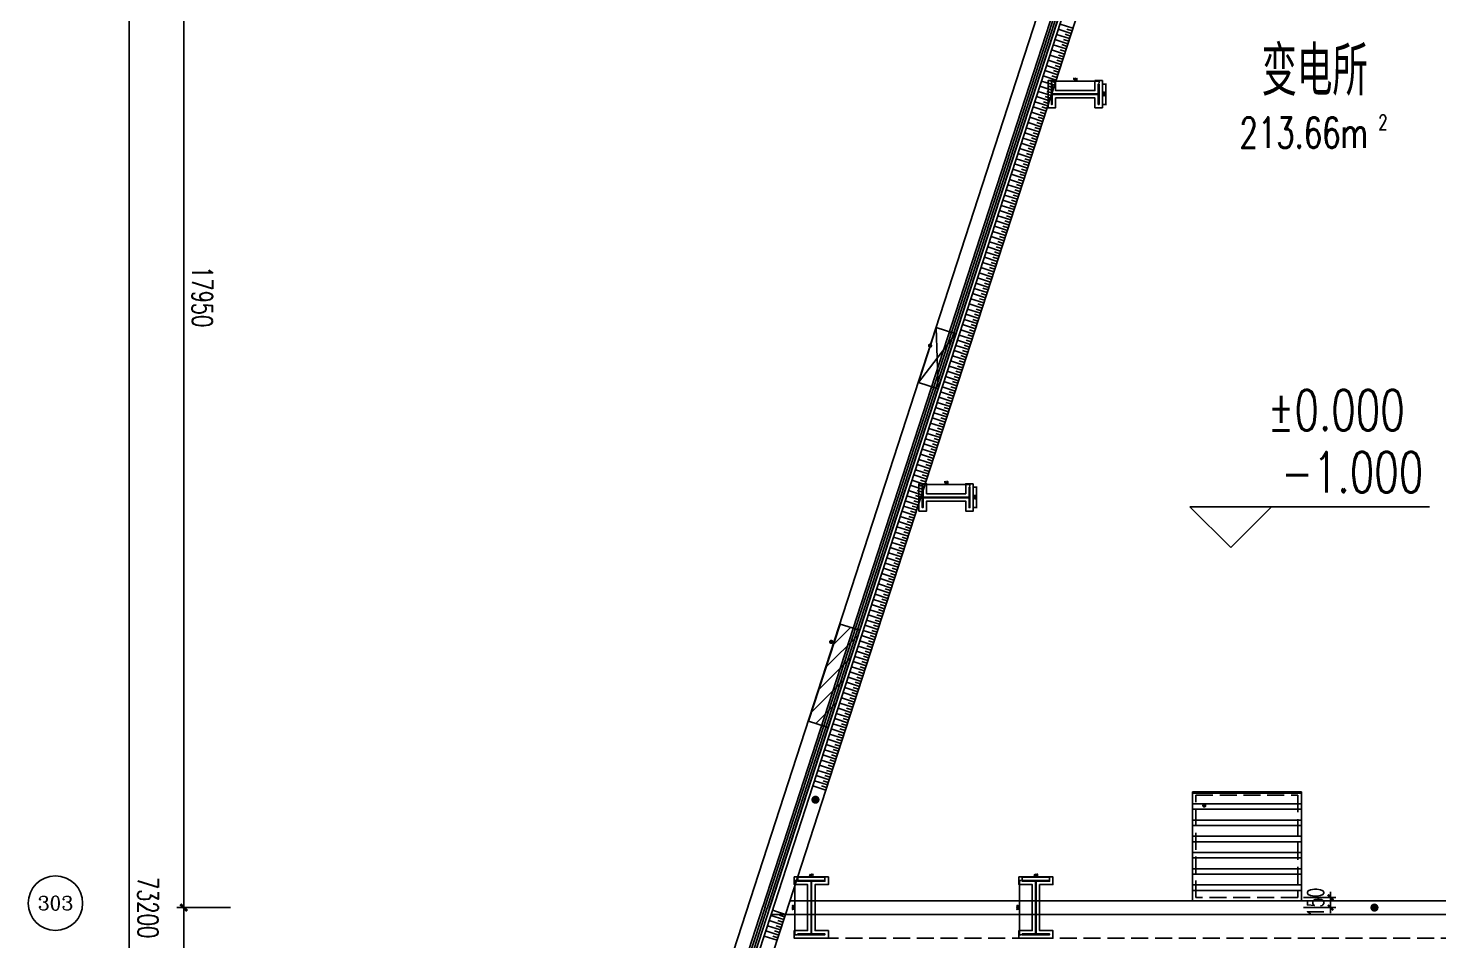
# Model space of a CAD drawing. Extents: x -474411 to 577939, y 0 to 1014176.
# Drawn here: x -318661 to -297935, y 584332 to 597740 of the extents above; entities that cross this region are included whole.
import ezdxf
from ezdxf.enums import TextEntityAlignment as Align

# ---------------------------------------------------------------- set-up
doc = ezdxf.new("R2010")
doc.units = 0
doc.header["$LTSCALE"] = 1000
doc.header["$MEASUREMENT"] = 0
doc.linetypes.add('DASH', pattern=[0.35, 0.25, -0.1])
doc.layers.get('Defpoints').update_dxf_attribs({"color": 210})
for name, color, linetype in [('A-AXIS-D', 1, 'Continuous'), ('A-AXIS-DP', 126, 'Continuous'), ('A-AXIS-SYMB', 3, 'Continuous'), ('A-HATCH-2', 251, 'Continuous'), ('A-LIN-V', 9, 'Continuous'), ('A-SFCE', 30, 'Continuous'), ('A-WINDOW', 140, 'Continuous'), ('A-防火门窗', 1, 'Continuous'), ('AS-COLN', 6, 'Continuous'), ('AS-WALL', 40, 'Continuous'), ('AS-结构边线层', 200, 'Continuous'), ('DIM_SYMB', 3, 'Continuous'), ('PUB_TEXT', 7, 'Continuous'), ('建-墙-幕', 4, 'Continuous'), ('建-标高', 3, 'Continuous')]:
    doc.layers.add(name, color=color, linetype=linetype)
doc.styles.add('_TCH_AXIS', font='COMPLEX', dxfattribs={"bigfont": 'GBCBIG'})
doc.styles.add('_TCH_DIM_T3', font='SIMPLEX', dxfattribs={"width": 0.705882, "bigfont": 'GBCBIG'})
doc.styles.add('A-AREA', font='SIMPLEX', dxfattribs={"bigfont": 'GBCBIG'})
doc.styles.add('A-DIM_T3', font='SIMPLEX', dxfattribs={"width": 0.705882, "bigfont": 'GBCBIG'})
doc.styles.add('A-STANDARD', font='SIMPLEX', dxfattribs={"bigfont": 'GBCBIG'})
doc.dimstyles.new('_TCH_ARCH&&10', dxfattribs={"dimtxt": 29.75, "dimasz": 10, "dimexe": 10, "dimexo": 10, "dimgap": 12.625, "dimtad": 1, "dimdec": 0, "dimzin": 0, "dimdsep": 46, "dimtxsty": '_TCH_DIM_T3', "dimblk": 'ARCHTICK', "dimcen": 0.09, "dimclrt": 7, "dimazin": 2, "dimtfac": 1, "dimtdec": 0, "dimtix": 1, "dimtmove": 2, "dimatfit": 3, "dimfxl": 0, "dimtolj": 1, "dimtzin": 0, "dimarcsym": 0})
doc.dimstyles.new('_TCH_ARCH&&80', dxfattribs={"dimtxt": 238, "dimasz": 80, "dimexe": 80, "dimexo": 80, "dimgap": 101, "dimtad": 1, "dimdec": 0, "dimzin": 0, "dimdsep": 46, "dimtxsty": '_TCH_DIM_T3', "dimblk": 'ARCHTICK', "dimcen": 0.09, "dimclrt": 7, "dimazin": 2, "dimtfac": 1, "dimtdec": 0, "dimtix": 1, "dimtmove": 2, "dimatfit": 3, "dimfxl": 0, "dimtolj": 1, "dimtzin": 0, "dimarcsym": 0})
doc.dimstyles.new('A-DIM&&100', dxfattribs={"dimtxt": 297.5, "dimasz": 100, "dimexe": 100, "dimexo": 100, "dimgap": 126.25, "dimtad": 1, "dimdec": 0, "dimzin": 0, "dimdsep": 46, "dimtxsty": 'A-DIM_T3', "dimblk": 'ARCHTICK', "dimcen": 0.09, "dimclrt": 7, "dimazin": 2, "dimtfac": 1, "dimtdec": 0, "dimtix": 1, "dimtmove": 2, "dimatfit": 3, "dimfxl": 0, "dimtolj": 1, "dimtzin": 0, "dimarcsym": 0})

# ---------------------------------------------------------------- blocks, each defined once
blk = doc.blocks.new('43243')
at = {"layer": 'AS-结构边线层', "color": 8}
blk.add_lwpolyline([(-252354, 620570), (-254454, 620570), (-254454, 621120), (-263994, 621120), (-263994, 621290), (-277514, 621290), (-277514, 621120), (-279354, 621120), (-279354, 620570), (-281454, 620570), (-281454, 621120), (-295987, 621120), (-313454, 567286)], dxfattribs=at)
blk = doc.blocks.new('4324324')
at = {"layer": 'A-HATCH-2', "linetype": 'DASH'}
blk.add_line((-307354, 584370), (-128854, 584370), dxfattribs=at)
blk = doc.blocks.new('_ArchTick')
at = {"color": 0, "linetype": 'ByBlock', "const_width": 0.4}
blk.add_lwpolyline([(-0.5, -0.5), (0.5, 0.5)], dxfattribs=at)
blk = doc.blocks.new('*D1331')
at = {"layer": 'A-AXIS-DP', "color": 0, "lineweight": -2}
for p, q in [((-307354, 585230), (-307354, 585279)), ((-307354, 585269), (-306954, 585269)), ((-306954, 585230), (-306954, 585279))]:
    blk.add_line(p, q, dxfattribs=at)
at = {"layer": 'Defpoints', "color": 0}
for p in [(-307354, 585220), (-306954, 585269), (-306954, 585220)]:
    blk.add_point(p, dxfattribs=at)
at = {"layer": 'A-AXIS-DP', "color": 0, "lineweight": -2, "xscale": 10, "yscale": 10, "zscale": 10, "rotation": 180}
blk.add_blockref('_ArchTick', (-307354, 585269), dxfattribs=at)
at = {"layer": 'A-AXIS-DP', "color": 0, "lineweight": -2, "xscale": 10, "yscale": 10, "zscale": 10}
blk.add_blockref('_ArchTick', (-306954, 585269), dxfattribs=at)
at = {"layer": 'A-AXIS-DP', "color": 7, "insert": (-307154, 585296), "char_height": 29.8, "attachment_point": 5, "style": '_TCH_DIM_T3'}
blk.add_mtext('\\A1;400', dxfattribs=at)
blk = doc.blocks.new('*D1332')
at = {"layer": 'A-AXIS-DP', "color": 0, "lineweight": -2}
for p, q in [((-307364, 585220), (-307405, 585220)), ((-307395, 584420), (-307395, 585220)), ((-307364, 584420), (-307405, 584420))]:
    blk.add_line(p, q, dxfattribs=at)
at = {"layer": 'Defpoints', "color": 0}
for p in [(-307395, 585220), (-307354, 585220), (-307354, 584420)]:
    blk.add_point(p, dxfattribs=at)
at = {"layer": 'A-AXIS-DP', "color": 0, "lineweight": -2, "xscale": 10, "yscale": 10, "zscale": 10}
for p, rotation in [((-307395, 585220), 90), ((-307395, 584420), 270)]:
    blk.add_blockref('_ArchTick', p, dxfattribs=dict(at, rotation=rotation))
at = {"layer": 'A-AXIS-DP', "color": 7, "insert": (-307423, 584820), "char_height": 29.8, "attachment_point": 5, "rotation": 90, "style": '_TCH_DIM_T3'}
blk.add_mtext('\\A1;800', dxfattribs=at)
blk = doc.blocks.new('*D1337')
at = {"layer": 'A-AXIS-DP', "color": 0, "lineweight": -2}
for p, q in [((-304054, 585230), (-304054, 585279)), ((-304054, 585269), (-303654, 585269)), ((-303654, 585230), (-303654, 585279))]:
    blk.add_line(p, q, dxfattribs=at)
at = {"layer": 'Defpoints', "color": 0}
for p in [(-304054, 585220), (-303654, 585269), (-303654, 585220)]:
    blk.add_point(p, dxfattribs=at)
at = {"layer": 'A-AXIS-DP', "color": 0, "lineweight": -2, "xscale": 10, "yscale": 10, "zscale": 10, "rotation": 180}
blk.add_blockref('_ArchTick', (-304054, 585269), dxfattribs=at)
at = {"layer": 'A-AXIS-DP', "color": 0, "lineweight": -2, "xscale": 10, "yscale": 10, "zscale": 10}
blk.add_blockref('_ArchTick', (-303654, 585269), dxfattribs=at)
at = {"layer": 'A-AXIS-DP', "color": 7, "insert": (-303854, 585296), "char_height": 29.8, "attachment_point": 5, "style": '_TCH_DIM_T3'}
blk.add_mtext('\\A1;400', dxfattribs=at)
blk = doc.blocks.new('*D1338')
at = {"layer": 'A-AXIS-DP', "color": 0, "lineweight": -2}
for p, q in [((-304064, 585220), (-304105, 585220)), ((-304095, 584420), (-304095, 585220)), ((-304064, 584420), (-304105, 584420))]:
    blk.add_line(p, q, dxfattribs=at)
at = {"layer": 'Defpoints', "color": 0}
for p in [(-304095, 585220), (-304054, 585220), (-304054, 584420)]:
    blk.add_point(p, dxfattribs=at)
at = {"layer": 'A-AXIS-DP', "color": 0, "lineweight": -2, "xscale": 10, "yscale": 10, "zscale": 10}
for p, rotation in [((-304095, 585220), 90), ((-304095, 584420), 270)]:
    blk.add_blockref('_ArchTick', p, dxfattribs=dict(at, rotation=rotation))
at = {"layer": 'A-AXIS-DP', "color": 7, "insert": (-304123, 584820), "char_height": 29.8, "attachment_point": 5, "rotation": 90, "style": '_TCH_DIM_T3'}
blk.add_mtext('\\A1;800', dxfattribs=at)
blk = doc.blocks.new('*D1355')
at = {"layer": 'A-AXIS-DP', "color": 0, "lineweight": -2}
for p, q in [((-304764, 590996), (-304715, 590996)), ((-304725, 590996), (-304725, 590696)), ((-304764, 590696), (-304715, 590696))]:
    blk.add_line(p, q, dxfattribs=at)
at = {"layer": 'Defpoints', "color": 0}
for p in [(-304774, 590996), (-304774, 590696), (-304725, 590696)]:
    blk.add_point(p, dxfattribs=at)
at = {"layer": 'A-AXIS-DP', "color": 0, "lineweight": -2, "xscale": 10, "yscale": 10, "zscale": 10}
for p, rotation in [((-304725, 590996), 90), ((-304725, 590696), 270)]:
    blk.add_blockref('_ArchTick', p, dxfattribs=dict(at, rotation=rotation))
at = {"layer": 'A-AXIS-DP', "color": 7, "insert": (-304753, 590846), "char_height": 29.8, "attachment_point": 5, "rotation": 90, "style": '_TCH_DIM_T3'}
blk.add_mtext('\\A1;300', dxfattribs=at)
blk = doc.blocks.new('*D1356')
at = {"layer": 'A-AXIS-DP', "color": 0, "lineweight": -2}
for p, q in [((-305524, 591006), (-305524, 591047)), ((-305524, 591037), (-304824, 591037)), ((-304824, 591006), (-304824, 591047))]:
    blk.add_line(p, q, dxfattribs=at)
at = {"layer": 'Defpoints', "color": 0}
for p in [(-305524, 590996), (-304824, 591037), (-304824, 590996)]:
    blk.add_point(p, dxfattribs=at)
at = {"layer": 'A-AXIS-DP', "color": 0, "lineweight": -2, "xscale": 10, "yscale": 10, "zscale": 10, "rotation": 180}
blk.add_blockref('_ArchTick', (-305524, 591037), dxfattribs=at)
at = {"layer": 'A-AXIS-DP', "color": 0, "lineweight": -2, "xscale": 10, "yscale": 10, "zscale": 10}
blk.add_blockref('_ArchTick', (-304824, 591037), dxfattribs=at)
at = {"layer": 'A-AXIS-DP', "color": 7, "insert": (-305174, 591065), "char_height": 29.8, "attachment_point": 5, "style": '_TCH_DIM_T3'}
blk.add_mtext('\\A1;700', dxfattribs=at)
blk = doc.blocks.new('*D1361')
at = {"layer": 'A-AXIS-DP', "color": 0, "lineweight": -2}
for p, q in [((-302866, 596920), (-302817, 596920)), ((-302827, 596920), (-302827, 596620)), ((-302866, 596620), (-302817, 596620))]:
    blk.add_line(p, q, dxfattribs=at)
at = {"layer": 'Defpoints', "color": 0}
for p in [(-302876, 596920), (-302876, 596620), (-302827, 596620)]:
    blk.add_point(p, dxfattribs=at)
at = {"layer": 'A-AXIS-DP', "color": 0, "lineweight": -2, "xscale": 10, "yscale": 10, "zscale": 10}
for p, rotation in [((-302827, 596920), 90), ((-302827, 596620), 270)]:
    blk.add_blockref('_ArchTick', p, dxfattribs=dict(at, rotation=rotation))
at = {"layer": 'A-AXIS-DP', "color": 7, "insert": (-302855, 596770), "char_height": 29.8, "attachment_point": 5, "rotation": 90, "style": '_TCH_DIM_T3'}
blk.add_mtext('\\A1;300', dxfattribs=at)
blk = doc.blocks.new('*D1362')
at = {"layer": 'A-AXIS-DP', "color": 0, "lineweight": -2}
for p, q in [((-303626, 596930), (-303626, 596971)), ((-303626, 596961), (-302926, 596961)), ((-302926, 596930), (-302926, 596971))]:
    blk.add_line(p, q, dxfattribs=at)
at = {"layer": 'Defpoints', "color": 0}
for p in [(-303626, 596920), (-302926, 596961), (-302926, 596920)]:
    blk.add_point(p, dxfattribs=at)
at = {"layer": 'A-AXIS-DP', "color": 0, "lineweight": -2, "xscale": 10, "yscale": 10, "zscale": 10, "rotation": 180}
blk.add_blockref('_ArchTick', (-303626, 596961), dxfattribs=at)
at = {"layer": 'A-AXIS-DP', "color": 0, "lineweight": -2, "xscale": 10, "yscale": 10, "zscale": 10}
blk.add_blockref('_ArchTick', (-302926, 596961), dxfattribs=at)
at = {"layer": 'A-AXIS-DP', "color": 7, "insert": (-303276, 596989), "char_height": 29.8, "attachment_point": 5, "style": '_TCH_DIM_T3'}
blk.add_mtext('\\A1;700', dxfattribs=at)
blk = doc.blocks.new('34242343243')
at = {"color": 8}
for p, q in [((-303310, 597740), (-303500, 597801)), ((-303384, 597511), (-303575, 597573)), ((-303360, 597587), (-303550, 597649)), ((-303335, 597664), (-303525, 597725)), ((-303372, 597549), (-303448, 597574)), ((-303347, 597625), (-303423, 597650)), ((-303323, 597702), (-303399, 597726)), ((-303458, 597283), (-303649, 597344)), ((-303434, 597359), (-303624, 597421)), ((-303409, 597435), (-303599, 597497)), ((-303446, 597321), (-303522, 597346)), ((-303421, 597397), (-303498, 597422)), ((-303397, 597473), (-303473, 597498)), ((-303508, 597130), (-303698, 597192)), ((-303483, 597207), (-303673, 597268)), ((-303496, 597169), (-303572, 597193)), ((-303471, 597245), (-303547, 597269)), ((-303582, 596902), (-303772, 596964)), ((-303557, 596978), (-303748, 597040)), ((-303533, 597054), (-303723, 597116)), ((-303570, 596940), (-303646, 596965)), ((-303545, 597016), (-303621, 597041)), ((-303520, 597092), (-303596, 597117)), ((-303656, 596674), (-303846, 596735)), ((-303631, 596750), (-303822, 596811)), ((-303607, 596826), (-303797, 596888)), ((-303644, 596712), (-303720, 596736)), ((-303619, 596788), (-303695, 596812)), ((-303594, 596864), (-303670, 596889)), ((-303730, 596445), (-303921, 596507)), ((-303706, 596521), (-303896, 596583)), ((-303681, 596597), (-303871, 596659)), ((-303718, 596483), (-303794, 596508)), ((-303693, 596559), (-303769, 596584)), ((-303669, 596635), (-303745, 596660)), ((-303780, 596293), (-303970, 596355)), ((-303755, 596369), (-303945, 596431)), ((-303767, 596331), (-303843, 596356)), ((-303743, 596407), (-303819, 596432)), ((-303854, 596064), (-304044, 596126)), ((-303829, 596140), (-304019, 596202)), ((-303804, 596217), (-303995, 596278)), ((-303841, 596102), (-303918, 596127)), ((-303817, 596179), (-303893, 596203)), ((-303792, 596255), (-303868, 596279)), ((-303928, 595836), (-304118, 595898)), ((-303903, 595912), (-304093, 595974)), ((-303879, 595988), (-304069, 596050)), ((-303916, 595874), (-303992, 595899)), ((-303891, 595950), (-303967, 595975)), ((-303866, 596026), (-303942, 596051)), ((-303977, 595684), (-304168, 595745)), ((-303953, 595760), (-304143, 595821)), ((-303965, 595722), (-304041, 595746)), ((-303940, 595798), (-304016, 595822)), ((-304051, 595455), (-304242, 595517)), ((-304027, 595531), (-304217, 595593)), ((-304002, 595607), (-304192, 595669)), ((-304039, 595493), (-304115, 595518)), ((-304014, 595569), (-304091, 595594)), ((-303990, 595645), (-304066, 595670)), ((-304126, 595227), (-304316, 595288)), ((-304101, 595303), (-304291, 595365)), ((-304076, 595379), (-304266, 595441)), ((-304113, 595265), (-304189, 595289)), ((-304089, 595341), (-304165, 595366)), ((-304064, 595417), (-304140, 595442)), ((-304200, 594998), (-304390, 595060)), ((-304175, 595074), (-304365, 595136)), ((-304150, 595150), (-304341, 595212)), ((-304187, 595036), (-304263, 595061)), ((-304163, 595112), (-304239, 595137)), ((-304138, 595189), (-304214, 595213)), ((-304249, 594846), (-304439, 594908)), ((-304224, 594922), (-304415, 594984)), ((-304237, 594884), (-304313, 594909)), ((-304212, 594960), (-304288, 594985)), ((-304323, 594617), (-304514, 594679)), ((-304299, 594694), (-304489, 594755)), ((-304274, 594770), (-304464, 594831)), ((-304311, 594655), (-304387, 594680)), ((-304286, 594732), (-304362, 594756)), ((-304262, 594808), (-304338, 594832)), ((-304397, 594389), (-304588, 594451)), ((-304373, 594465), (-304563, 594527)), ((-304348, 594541), (-304538, 594603)), ((-304385, 594427), (-304461, 594452)), ((-304360, 594503), (-304436, 594528)), ((-304336, 594579), (-304412, 594604)), ((-304447, 594237), (-304637, 594298)), ((-304422, 594313), (-304612, 594375)), ((-304434, 594275), (-304511, 594299)), ((-304410, 594351), (-304486, 594376)), ((-304521, 594008), (-304711, 594070)), ((-304496, 594084), (-304686, 594146)), ((-304472, 594160), (-304662, 594222)), ((-304509, 594046), (-304585, 594071)), ((-304484, 594122), (-304560, 594147)), ((-304459, 594199), (-304535, 594223)), ((-304595, 593780), (-304785, 593841)), ((-304570, 593856), (-304761, 593918)), ((-304546, 593932), (-304736, 593994)), ((-304583, 593818), (-304659, 593843)), ((-304558, 593894), (-304634, 593919)), ((-304533, 593970), (-304609, 593995)), ((-304669, 593551), (-304859, 593613)), ((-304644, 593627), (-304835, 593689)), ((-304620, 593704), (-304810, 593765)), ((-304657, 593589), (-304733, 593614)), ((-304632, 593666), (-304708, 593690)), ((-304607, 593742), (-304684, 593766)), ((-304719, 593399), (-304909, 593461)), ((-304694, 593475), (-304884, 593537)), ((-304706, 593437), (-304782, 593462)), ((-304682, 593513), (-304758, 593538)), ((-304793, 593171), (-304983, 593232)), ((-304768, 593247), (-304958, 593308)), ((-304743, 593323), (-304934, 593385)), ((-304780, 593209), (-304856, 593233)), ((-304756, 593285), (-304832, 593309)), ((-304731, 593361), (-304807, 593386)), ((-304867, 592942), (-305057, 593004)), ((-304842, 593018), (-305032, 593080)), ((-304817, 593094), (-305008, 593156)), ((-304855, 592980), (-304931, 593005)), ((-304830, 593056), (-304906, 593081)), ((-304805, 593132), (-304881, 593157)), ((-304941, 592714), (-305131, 592775)), ((-304916, 592790), (-305107, 592851)), ((-304892, 592866), (-305082, 592928)), ((-304929, 592752), (-305005, 592776)), ((-304904, 592828), (-304980, 592853)), ((-304879, 592904), (-304955, 592929)), ((-304990, 592561), (-305181, 592623)), ((-304966, 592637), (-305156, 592699)), ((-304978, 592599), (-305054, 592624)), ((-304953, 592676), (-305029, 592700)), ((-305065, 592333), (-305255, 592395)), ((-305040, 592409), (-305230, 592471)), ((-305015, 592485), (-305205, 592547)), ((-305052, 592371), (-305128, 592396)), ((-305027, 592447), (-305104, 592472)), ((-305003, 592523), (-305079, 592548)), ((-305139, 592104), (-305329, 592166)), ((-305114, 592181), (-305304, 592242)), ((-305089, 592257), (-305279, 592318)), ((-305126, 592142), (-305202, 592167)), ((-305102, 592219), (-305178, 592243)), ((-305077, 592295), (-305153, 592319)), ((-305188, 591952), (-305378, 592014)), ((-305163, 592028), (-305354, 592090)), ((-305176, 591990), (-305252, 592015)), ((-305151, 592066), (-305227, 592091)), ((-305262, 591724), (-305452, 591785)), ((-305238, 591800), (-305428, 591861)), ((-305213, 591876), (-305403, 591938)), ((-305250, 591762), (-305326, 591786)), ((-305225, 591838), (-305301, 591863)), ((-305200, 591914), (-305277, 591939)), ((-305336, 591495), (-305527, 591557)), ((-305312, 591571), (-305502, 591633)), ((-305287, 591647), (-305477, 591709)), ((-305324, 591533), (-305400, 591558)), ((-305299, 591609), (-305375, 591634)), ((-305275, 591686), (-305351, 591710)), ((-305410, 591267), (-305601, 591328)), ((-305386, 591343), (-305576, 591405)), ((-305361, 591419), (-305551, 591481)), ((-305398, 591305), (-305474, 591329)), ((-305373, 591381), (-305449, 591406)), ((-305349, 591457), (-305425, 591482)), ((-305460, 591114), (-305650, 591176)), ((-305435, 591191), (-305625, 591252)), ((-305448, 591152), (-305524, 591177)), ((-305423, 591229), (-305499, 591253)), ((-305534, 590886), (-305724, 590948)), ((-305509, 590962), (-305700, 591024)), ((-305485, 591038), (-305675, 591100)), ((-305522, 590924), (-305598, 590949)), ((-305497, 591000), (-305573, 591025)), ((-305472, 591076), (-305548, 591101)), ((-305608, 590657), (-305798, 590719)), ((-305583, 590734), (-305774, 590795)), ((-305559, 590810), (-305749, 590871)), ((-305596, 590696), (-305672, 590720)), ((-305571, 590772), (-305647, 590796)), ((-305546, 590848), (-305622, 590873)), ((-305658, 590505), (-305848, 590567)), ((-305633, 590581), (-305823, 590643)), ((-305645, 590543), (-305721, 590568)), ((-305620, 590619), (-305697, 590644)), ((-305732, 590277), (-305922, 590338)), ((-305707, 590353), (-305897, 590415)), ((-305682, 590429), (-305873, 590491)), ((-305719, 590315), (-305795, 590339)), ((-305695, 590391), (-305771, 590416)), ((-305670, 590467), (-305746, 590492)), ((-305806, 590048), (-305996, 590110)), ((-305781, 590124), (-305971, 590186)), ((-305756, 590201), (-305947, 590262)), ((-305793, 590086), (-305870, 590111)), ((-305769, 590162), (-305845, 590187)), ((-305744, 590239), (-305820, 590263)), ((-305880, 589820), (-306070, 589882)), ((-305855, 589896), (-306045, 589958)), ((-305831, 589972), (-306021, 590034)), ((-305868, 589858), (-305944, 589883)), ((-305843, 589934), (-305919, 589959)), ((-305818, 590010), (-305894, 590035)), ((-305929, 589667), (-306120, 589729)), ((-305905, 589744), (-306095, 589805)), ((-305917, 589706), (-305993, 589730)), ((-305892, 589782), (-305968, 589806)), ((-306003, 589439), (-306194, 589501)), ((-305979, 589515), (-306169, 589577)), ((-305954, 589591), (-306144, 589653)), ((-305991, 589477), (-306067, 589502)), ((-305966, 589553), (-306043, 589578)), ((-305942, 589629), (-306018, 589654)), ((-306078, 589211), (-306268, 589272)), ((-306053, 589287), (-306243, 589348)), ((-306028, 589363), (-306218, 589425)), ((-306065, 589249), (-306141, 589273)), ((-306041, 589325), (-306117, 589349)), ((-306016, 589401), (-306092, 589426)), ((-306152, 588982), (-306342, 589044)), ((-306127, 589058), (-306317, 589120)), ((-306102, 589134), (-306293, 589196)), ((-306139, 589020), (-306215, 589045)), ((-306115, 589096), (-306191, 589121)), ((-306090, 589172), (-306166, 589197)), ((-306201, 588830), (-306391, 588892)), ((-306176, 588906), (-306367, 588968)), ((-306189, 588868), (-306265, 588893)), ((-306164, 588944), (-306240, 588969)), ((-306275, 588601), (-306466, 588663)), ((-306251, 588677), (-306441, 588739)), ((-306226, 588754), (-306416, 588815)), ((-306263, 588639), (-306339, 588664)), ((-306238, 588716), (-306314, 588740)), ((-306214, 588792), (-306290, 588816)), ((-306349, 588373), (-306540, 588435)), ((-306325, 588449), (-306515, 588511)), ((-306300, 588525), (-306490, 588587)), ((-306337, 588411), (-306413, 588436)), ((-306312, 588487), (-306388, 588512)), ((-306288, 588563), (-306364, 588588)), ((-306399, 588221), (-306589, 588282)), ((-306374, 588297), (-306564, 588358)), ((-306386, 588259), (-306463, 588283)), ((-306362, 588335), (-306438, 588359)), ((-306473, 587992), (-306663, 588054)), ((-306448, 588068), (-306638, 588130)), ((-306424, 588144), (-306614, 588206)), ((-306461, 588030), (-306537, 588055)), ((-306436, 588106), (-306512, 588131)), ((-306411, 588182), (-306487, 588207)), ((-306547, 587764), (-306737, 587825)), ((-306522, 587840), (-306713, 587902)), ((-306498, 587916), (-306688, 587978)), ((-306535, 587802), (-306611, 587826)), ((-306510, 587878), (-306586, 587903)), ((-306485, 587954), (-306561, 587979)), ((-306621, 587535), (-306811, 587597)), ((-306596, 587611), (-306787, 587673)), ((-306572, 587688), (-306762, 587749)), ((-306609, 587573), (-306685, 587598)), ((-306584, 587649), (-306660, 587674)), ((-306559, 587726), (-306636, 587750)), ((-306671, 587383), (-306861, 587445)), ((-306646, 587459), (-306836, 587521)), ((-306658, 587421), (-306734, 587446)), ((-306634, 587497), (-306710, 587522)), ((-306745, 587154), (-306935, 587216)), ((-306720, 587231), (-306910, 587292)), ((-306695, 587307), (-306886, 587368)), ((-306732, 587193), (-306808, 587217)), ((-306708, 587269), (-306784, 587293)), ((-306683, 587345), (-306759, 587370)), ((-306819, 586926), (-307009, 586988)), ((-306794, 587002), (-306984, 587064)), ((-306769, 587078), (-306960, 587140)), ((-306807, 586964), (-306883, 586989)), ((-306782, 587040), (-306858, 587065)), ((-306757, 587116), (-306833, 587141)), ((-306868, 586774), (-307059, 586835)), ((-306844, 586850), (-307034, 586912)), ((-306856, 586812), (-306932, 586836)), ((-306831, 586888), (-306907, 586913)), ((-306918, 586621), (-307108, 586683)), ((-306893, 586698), (-307083, 586759)), ((-306930, 586583), (-307006, 586608)), ((-306905, 586659), (-306981, 586684)), ((-306881, 586736), (-306957, 586760)), ((-307559, 584644), (-307750, 584705)), ((-307535, 584720), (-307725, 584782)), ((-307547, 584682), (-307623, 584707)), ((-307609, 584491), (-307799, 584553)), ((-307584, 584568), (-307774, 584629)), ((-307596, 584529), (-307673, 584554)), ((-307572, 584606), (-307648, 584630)), ((-307658, 584339), (-307849, 584401)), ((-307634, 584415), (-307824, 584477)), ((-307646, 584377), (-307722, 584402)), ((-307621, 584453), (-307697, 584478))]:
    blk.add_line(p, q, dxfattribs=at)
at = {"layer": 'A-LIN-V', "color": 8}
for p, q in [((-307133, 586607), (-299596, 609834)), ((-306942, 586545), (-299406, 609772)), ((-313254, 567740), (-307745, 584720)), ((-313054, 567709), (-307535, 584720))]:
    blk.add_line(p, q, dxfattribs=at)
at = {"layer": 'Defpoints', "color": 8}
for p in [(-303360, 597587), (-303335, 597664), (-303310, 597740), (-303434, 597359), (-303409, 597435), (-303384, 597511), (-303508, 597130), (-303483, 597207), (-303458, 597283), (-303557, 596978), (-303533, 597054), (-303631, 596750), (-303607, 596826), (-303582, 596902), (-303706, 596521), (-303681, 596597), (-303656, 596674), (-303755, 596369), (-303730, 596445), (-303829, 596140), (-303804, 596217), (-303780, 596293), (-303903, 595912), (-303879, 595988), (-303854, 596064), (-303977, 595684), (-303953, 595760), (-303928, 595836), (-304027, 595531), (-304002, 595607), (-304101, 595303), (-304076, 595379), (-304051, 595455), (-304175, 595074), (-304150, 595150), (-304126, 595227), (-304224, 594922), (-304200, 594998), (-304299, 594694), (-304274, 594770), (-304249, 594846), (-304373, 594465), (-304348, 594541), (-304323, 594617), (-304447, 594237), (-304422, 594313), (-304397, 594389), (-304496, 594084), (-304472, 594160), (-304570, 593856), (-304546, 593932), (-304521, 594008), (-304644, 593627), (-304620, 593704), (-304595, 593780), (-304719, 593399), (-304694, 593475), (-304669, 593551), (-304768, 593247), (-304743, 593323), (-304842, 593018), (-304817, 593094), (-304793, 593171), (-304916, 592790), (-304892, 592866), (-304867, 592942), (-304966, 592637), (-304941, 592714), (-305040, 592409), (-305015, 592485), (-304990, 592561), (-305114, 592181), (-305089, 592257), (-305065, 592333), (-305188, 591952), (-305163, 592028), (-305139, 592104), (-305238, 591800), (-305213, 591876), (-305312, 591571), (-305287, 591647), (-305262, 591724), (-305386, 591343), (-305361, 591419), (-305336, 591495), (-305435, 591191), (-305410, 591267), (-305509, 590962), (-305485, 591038), (-305460, 591114), (-305583, 590734), (-305559, 590810), (-305534, 590886), (-305658, 590505), (-305633, 590581), (-305608, 590657), (-305707, 590353), (-305682, 590429), (-305781, 590124), (-305756, 590201), (-305732, 590277), (-305855, 589896), (-305831, 589972), (-305806, 590048), (-305929, 589667), (-305905, 589744), (-305880, 589820), (-305979, 589515), (-305954, 589591), (-306053, 589287), (-306028, 589363), (-306003, 589439), (-306127, 589058), (-306102, 589134), (-306078, 589211), (-306176, 588906), (-306152, 588982), (-306251, 588677), (-306226, 588754), (-306201, 588830), (-306325, 588449), (-306300, 588525), (-306275, 588601), (-306399, 588221), (-306374, 588297), (-306349, 588373), (-306448, 588068), (-306424, 588144), (-306522, 587840), (-306498, 587916), (-306473, 587992), (-306596, 587611), (-306572, 587688), (-306547, 587764), (-306646, 587459), (-306621, 587535), (-306720, 587231), (-306695, 587307), (-306671, 587383), (-306794, 587002), (-306769, 587078), (-306745, 587154), (-306868, 586774), (-306844, 586850), (-306819, 586926), (-306918, 586621), (-306893, 586698), (-306942, 586545), (-307609, 584491), (-307584, 584568), (-307559, 584644), (-307658, 584339), (-307634, 584415)]:
    blk.add_point(p, dxfattribs=at)
blk = doc.blocks.new('42332')
at = {"layer": 'A-HATCH-2'}
h = blk.add_hatch(dxfattribs=at)
h.set_pattern_fill('ANSI32', color=8, scale=50, angle=135)
h.set_pattern_definition([(180, (0, 0), (-1e-14, -238.125), []), (180, (-79.38, 79.38), (-1e-14, -238.125), [])])
h.paths.add_polyline_path([(-305720, 587600), (-304120, 587600), (-304120, 586000), (-305720, 586000)])
at = {"layer": 'A-SFCE', "color": 8}
blk.add_lwpolyline([(-305720, 587600), (-304120, 587600), (-304120, 586000), (-305720, 586000)], close=True, dxfattribs=at)
at = {"layer": 'A-SFCE', "color": 8, "linetype": 'DASH'}
blk.add_lwpolyline([(-305670, 587550), (-304170, 587550), (-304170, 586050), (-305670, 586050)], close=True, dxfattribs=at)
blk = doc.blocks.new('*D1053')
at = {"layer": 'A-AXIS-DP', "color": 0, "lineweight": -2}
for p, q in [((-299924, 584970), (-299445, 584970)), ((-299525, 584970), (-299525, 585050)), ((-299525, 584820), (-299525, 584970)), ((-299924, 584820), (-299445, 584820)), ((-299525, 584820), (-299525, 584740))]:
    blk.add_line(p, q, dxfattribs=at)
at = {"layer": 'Defpoints', "color": 0}
for p in [(-300004, 584970), (-299525, 584970), (-300004, 584820)]:
    blk.add_point(p, dxfattribs=at)
at = {"layer": 'A-AXIS-DP', "color": 0, "lineweight": -2, "xscale": 80, "yscale": 80, "zscale": 80}
for p, rotation in [((-299525, 584970), 270), ((-299525, 584820), 90)]:
    blk.add_blockref('_ArchTick', p, dxfattribs=dict(at, rotation=rotation))
at = {"layer": 'A-AXIS-DP', "color": 7, "insert": (-299745, 584895), "char_height": 238, "attachment_point": 5, "rotation": 90, "style": '_TCH_DIM_T3'}
blk.add_mtext('\\A1;150', dxfattribs=at)
blk = doc.blocks.new('*D592')
at = {"layer": 'A-AXIS-D', "color": 0, "lineweight": -2}
for p, q in [((-315689, 602770), (-316476, 602770)), ((-316376, 602770), (-316376, 584820)), ((-315689, 584820), (-316476, 584820))]:
    blk.add_line(p, q, dxfattribs=at)
at = {"layer": 'Defpoints', "color": 0}
for p in [(-315589, 602770), (-316376, 584820), (-315589, 584820)]:
    blk.add_point(p, dxfattribs=at)
at = {"layer": 'A-AXIS-D', "color": 0, "lineweight": -2, "xscale": 100, "yscale": 100, "zscale": 100}
for p, rotation in [((-316376, 602770), 90), ((-316376, 584820), 270)]:
    blk.add_blockref('_ArchTick', p, dxfattribs=dict(at, rotation=rotation))
at = {"layer": 'A-AXIS-D', "color": 7, "insert": (-316101, 593795), "char_height": 297.5, "attachment_point": 5, "rotation": 270, "style": 'A-DIM_T3'}
blk.add_mtext('\\A1;17950', dxfattribs=at)
blk = doc.blocks.new('*D593')
at = {"layer": 'A-AXIS-D', "color": 0, "lineweight": -2}
for p, q in [((-315689, 584820), (-316476, 584820)), ((-316376, 584820), (-316376, 566870)), ((-315689, 566870), (-316476, 566870))]:
    blk.add_line(p, q, dxfattribs=at)
at = {"layer": 'Defpoints', "color": 0}
for p in [(-315589, 584820), (-316376, 566870), (-315589, 566870)]:
    blk.add_point(p, dxfattribs=at)
at = {"layer": 'A-AXIS-D', "color": 0, "lineweight": -2, "xscale": 100, "yscale": 100, "zscale": 100}
for p, rotation in [((-316376, 584820), 90), ((-316376, 566870), 270)]:
    blk.add_blockref('_ArchTick', p, dxfattribs=dict(at, rotation=rotation))
at = {"layer": 'A-AXIS-D', "color": 7, "insert": (-316101, 575845), "char_height": 297.5, "attachment_point": 5, "rotation": 270, "style": 'A-DIM_T3'}
blk.add_mtext('\\A1;17950', dxfattribs=at)
blk = doc.blocks.new('*D694')
at = {"layer": 'A-AXIS-D', "color": 0, "lineweight": -2}
for p, q in [((-315789, 621420), (-317276, 621420)), ((-317176, 621420), (-317176, 548220)), ((-315789, 548220), (-317276, 548220))]:
    blk.add_line(p, q, dxfattribs=at)
at = {"layer": 'Defpoints', "color": 0}
for p in [(-315689, 621420), (-317176, 548220), (-315689, 548220)]:
    blk.add_point(p, dxfattribs=at)
at = {"layer": 'A-AXIS-D', "color": 0, "lineweight": -2, "xscale": 100, "yscale": 100, "zscale": 100}
for p, rotation in [((-317176, 621420), 90), ((-317176, 548220), 270)]:
    blk.add_blockref('_ArchTick', p, dxfattribs=dict(at, rotation=rotation))
at = {"layer": 'A-AXIS-D', "color": 7, "insert": (-316901, 584820), "char_height": 297.5, "attachment_point": 5, "rotation": 270, "style": 'A-DIM_T3'}
blk.add_mtext('\\A1;73200', dxfattribs=at)
blk = doc.blocks.new('42343')
at = {"layer": 'A-HATCH-2', "color": 8}
for points in [[(-302876.2, 596970), (-302876.2, 596570), (-302988.2, 596570), (-302988.2, 596716), (-303564.2, 596716), (-303564.2, 596570), (-303676.2, 596570), (-303676.2, 596970), (-303564.2, 596970), (-303564.2, 596824), (-302988.2, 596824), (-302988.2, 596970)], [(-304773.8, 591046.2), (-304773.8, 590646.2), (-304885.8, 590646.2), (-304885.8, 590792.2), (-305461.8, 590792.2), (-305461.8, 590646.2), (-305573.8, 590646.2), (-305573.8, 591046.2), (-305461.8, 591046.2), (-305461.8, 590900.2), (-304885.8, 590900.2), (-304885.8, 591046.2)], [(-307404.2, 585270), (-306904.2, 585270), (-306904.2, 585158), (-307100.2, 585158), (-307100.2, 584482), (-306904.2, 584482), (-306904.2, 584370), (-307404.2, 584370), (-307404.2, 584482), (-307208.2, 584482), (-307208.2, 585158), (-307404.2, 585158)], [(-304104.2, 585270), (-303604.2, 585270), (-303604.2, 585158), (-303800.2, 585158), (-303800.2, 584482), (-303604.2, 584482), (-303604.2, 584370), (-304104.2, 584370), (-304104.2, 584482), (-303908.2, 584482), (-303908.2, 585158), (-304104.2, 585158)]]:
    blk.add_lwpolyline(points, close=True, dxfattribs=at)
at = {"layer": 'AS-COLN', "color": 8}
for points in [[(-302926.2, 596920), (-302926.2, 596620), (-302938.2, 596620), (-302938.2, 596766), (-303614.2, 596766), (-303614.2, 596620), (-303626.2, 596620), (-303626.2, 596920), (-303614.2, 596920), (-303614.2, 596774), (-302938.2, 596774), (-302938.2, 596920)], [(-304823.8, 590996.2), (-304823.8, 590696.2), (-304835.8, 590696.2), (-304835.8, 590842.2), (-305511.8, 590842.2), (-305511.8, 590696.2), (-305523.8, 590696.2), (-305523.8, 590996.2), (-305511.8, 590996.2), (-305511.8, 590850.2), (-304835.8, 590850.2), (-304835.8, 590996.2)], [(-307354.2, 585220), (-306954.2, 585220), (-306954.2, 585208), (-307150.2, 585208), (-307150.2, 584432), (-306954.2, 584432), (-306954.2, 584420), (-307354.2, 584420), (-307354.2, 584432), (-307158.2, 584432), (-307158.2, 585208), (-307354.2, 585208)], [(-304054.2, 585220), (-303654.2, 585220), (-303654.2, 585208), (-303850.2, 585208), (-303850.2, 584432), (-303654.2, 584432), (-303654.2, 584420), (-304054.2, 584420), (-304054.2, 584432), (-303858.2, 584432), (-303858.2, 585208), (-304054.2, 585208)]]:
    blk.add_lwpolyline(points, close=True, dxfattribs=at)
at = {"layer": 'A-AXIS-DP', "color": 8}
for p1, p2, distance, picture, middle in [((-303626.2, 596920), (-302926.2, 596920), 41.3, '*D1362', (-303276.2, 596988.7)), ((-302876.2, 596920), (-302876.2, 596620), 48.7, '*D1361', (-302854.9, 596770)), ((-305523.8, 590996.2), (-304823.8, 590996.2), 41.3, '*D1356', (-305173.8, 591065)), ((-304773.8, 590996.2), (-304773.8, 590696.2), 48.7, '*D1355', (-304752.5, 590846.2)), ((-307354.2, 585220), (-306954.2, 585220), 48.8, '*D1331', (-307154.2, 585296.2)), ((-304054.2, 585220), (-303654.2, 585220), 48.8, '*D1337', (-303854.2, 585296.2)), ((-307354.2, 584420), (-307354.2, 585220), 41.3, '*D1332', (-307422.9, 584820)), ((-304054.2, 584420), (-304054.2, 585220), 41.3, '*D1338', (-304122.9, 584820))]:
    dim = blk.add_aligned_dim(p1=p1, p2=p2, distance=distance, dimstyle='_TCH_ARCH&&10', dxfattribs=at)
    dim.commit()
    dim.dimension.update_dxf_attribs({"geometry": picture, "text_midpoint": middle})

msp = doc.modelspace()

# ---------------------------------------------------------------- hatches: boundary and pattern name
at = {"layer": 'A-SFCE'}
h = msp.add_hatch(dxfattribs=at)
h.set_pattern_fill('ANSI31', color=8, scale=100)
h.set_pattern_definition([(45, (-5950.6, -18339.89), (-112.2532, 112.2532), [])])
h.paths.add_polyline_path([(-306443.3, 588893.4), (-306728.7, 588986), (-307194.4, 587560.2), (-306906.3, 587466.6)])

# ---------------------------------------------------------------- linework, layer by layer
at = {"layer": 'A-AXIS-D', "color": 8}
msp.add_circle((-318260.9, 584884.3), 400, dxfattribs=at)
at = {"layer": 'A-AXIS-SYMB', "color": 8, "const_width": 32}
for points in [[(-305403.2, 593061.6, 1), (-305414.4, 593091.6, 1)], [(-306850.5, 588712.8, 1), (-306874, 588734.5, 1)], [(-301382.9, 586304.3, 1), (-301377.1, 586335.7, 1)]]:
    msp.add_lwpolyline(points, format="xyb", close=True, dxfattribs=at)
at = {"layer": 'A-LIN-V', "color": 8}
msp.add_lwpolyline([(-313754.2, 564870), (-313754.2, 567383.3), (-299930.8, 609942.1), (-299658.7, 609853.7)], dxfattribs=at)
at = {"layer": 'A-SFCE', "color": 8}
msp.add_lwpolyline([(-306443.3, 588893.4), (-306728.7, 588986), (-307194.4, 587560.2), (-306906.3, 587466.6)], close=True, dxfattribs=at)
at = {"layer": 'A-WINDOW', "color": 8}
for p, q in [((-305581.1, 592536.3), (-305318.8, 593344.8)), ((-305029.5, 593250.9), (-305581.1, 592536.3)), ((-305291.8, 592442.4), (-305318.8, 593344.8)), ((-305029.5, 593250.9), (-305291.8, 592442.4))]:
    msp.add_line(p, q, dxfattribs=at)
for points in [[(-305318.8, 593344.8), (-305029.5, 593250.9)], [(-305581.1, 592536.3), (-305291.8, 592442.4)]]:
    msp.add_lwpolyline(points, dxfattribs=at)
at = {"layer": 'AS-WALL', "color": 8}
for p, q in [((-307744.9, 584720), (-307132.6, 586606.9)), ((-307132.6, 586606.9), (-306942.4, 586545.2)), ((-307534.6, 584720), (-306942.4, 586545.2)), ((-307469.7, 584920), (-294954.2, 584920)), ((-307744.9, 584720), (-307534.6, 584720)), ((-307534.6, 584720), (-294754.2, 584720))]:
    msp.add_line(p, q, dxfattribs=at)
at = {"layer": 'DIM_SYMB', "color": 8, "const_width": 60}
for points in [[(-307121.3, 586393.6, 1), (-307065.2, 586415, 1)], [(-298899.5, 584797.2, 1), (-298860.5, 584842.8, 1)]]:
    msp.add_lwpolyline(points, format="xyb", close=True, dxfattribs=at)
at = {"layer": '建-墙-幕', "color": 8}
for p, q in [((-299739.2, 609879.8), (-307866.7, 584830.7)), ((-307835, 584820.4), (-299707.5, 609869.6)), ((-307803.3, 584810.1), (-299675.8, 609859.3)), ((-307771.6, 584799.8), (-299644, 609849)), ((-313554.2, 567301.6), (-307865.1, 584835.4)), ((-313520.9, 567296.4), (-307833.4, 584825.1)), ((-313487.5, 567291.1), (-307801.7, 584814.9)), ((-313454.2, 567285.8), (-307770, 584804.6))]:
    msp.add_line(p, q, dxfattribs=at)
at = {"layer": '建-标高', "color": 8}
for p, q in [((-300990.6, 590110), (-301590.6, 590710)), ((-301590.6, 590710), (-298070.6, 590710)), ((-300990.6, 590110), (-300390.6, 590710))]:
    msp.add_line(p, q, dxfattribs=at)

# ---------------------------------------------------------------- block references
at = {"layer": 'A-SFCE', "color": 8}
msp.add_blockref('42332', (4165.8, -1080), dxfattribs=at)
at = {"layer": 'A-WINDOW', "color": 8}
for name in ['43243', '42343', '4324324']:
    msp.add_blockref(name, (0, 0), dxfattribs=at)
at = {"layer": 'DIM_SYMB', "color": 8}
msp.add_blockref('34242343243', (0, 0), dxfattribs=at)

# ---------------------------------------------------------------- texts
at = {"layer": 'A-防火门窗', "color": 8, "style": 'A-AREA'}
msp.add_text('变电所', height=723.4, dxfattribs=at).set_placement((-300540, 596750))
at = {"layer": 'A-防火门窗', "color": 8, "style": 'A-AREA', "width": 0.705882}
for s, height, p in [('213.66m', 446.25, (-300862.5, 595982.2)), ('2', 223.1, (-298822.5, 596244.7))]:
    msp.add_text(s, height=height, dxfattribs=at).set_placement(p)
at = {"layer": 'PUB_TEXT', "color": 8, "style": 'A-STANDARD', "width": 0.705882}
for s, p in [('%%P0.000', (-300450.6, 591830)), ('-1.000', (-300250.6, 590920))]:
    msp.add_text(s, height=595, dxfattribs=at).set_placement(p)
at = {"layer": 'PUB_TEXT', "color": 8, "style": '_TCH_AXIS'}
msp.add_text('303', height=206.28, dxfattribs=at).set_placement((-318521.2, 584781.1), (-318000.6, 584781.1), align=Align.FIT)

# ---------------------------------------------------------------- dimensions: what is measured, and where the dimension line sits
at = {"layer": 'A-AXIS-D', "color": 8}
for base, p1, p2, picture, middle in [((-317175.8, 548219.9), (-315689.4, 621420), (-315689.4, 548219.9), '*D694', (-316900.8, 584820)), ((-316375.8, 584820), (-315589.4, 602770), (-315589.4, 584820), '*D592', (-316100.8, 593795)), ((-316375.8, 566870), (-315589.4, 584820), (-315589.4, 566870), '*D593', (-316100.8, 575845))]:
    dim = msp.add_linear_dim(base=base, p1=p1, p2=p2, angle=270, dimstyle='A-DIM&&100', override={"dimgap": 0}, dxfattribs=at)
    dim.commit()
    dim.dimension.update_dxf_attribs({"geometry": picture, "text_midpoint": middle, "dimtype": 161, "text_rotation": 270})
at = {"layer": 'A-AXIS-DP', "color": 8}
dim = msp.add_aligned_dim(p1=(-300004.2, 584820), p2=(-300004.2, 584970), distance=-479.2, dimstyle='_TCH_ARCH&&80', dxfattribs=at)
dim.commit()
dim.dimension.update_dxf_attribs({"geometry": '*D1053', "text_midpoint": (-299745, 584895)})

doc.saveas('drawing.dxf')
